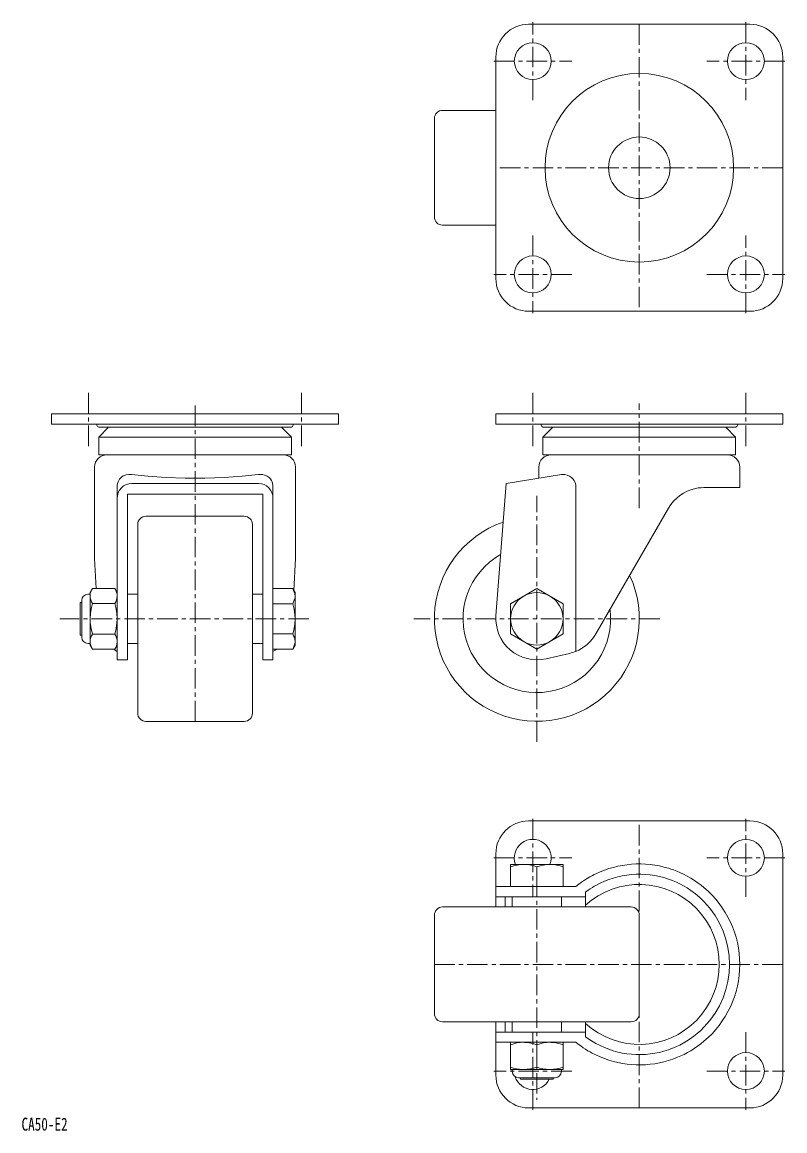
# Model space of a CAD drawing. Units: millimetres on the paper. Extents: x -600 to 3400, y -420 to 2338.
# Drawn here: x -594.3 to -408.3, y -419.6 to -149.2 of the extents above; entities that cross this region are included whole.
import ezdxf
from ezdxf.enums import TextEntityAlignment as Align

# ---------------------------------------------------------------- set-up
doc = ezdxf.new("R2010")
doc.units = ezdxf.units.MM
doc.linetypes.add('CHAIN1', pattern=[8, 5, -1, 1, -1])
doc.layers.add('0-0', color=7, linetype='Continuous', lineweight=18)
doc.styles.add('ＭＳ ゴシック', font='')
doc.styles.get('ＭＳ ゴシック').set_extended_font_data('MS Gothic')

msp = doc.modelspace()

# ---------------------------------------------------------------- linework, layer by layer
at = {"layer": '0-0'}
for p, q in [((-470.78, -149.748), (-416.78, -149.748)), ((-478.78, -211.748), (-478.78, -157.748)), ((-408.78, -211.748), (-408.78, -157.748)), ((-493.78, -196.748), (-493.78, -172.748)), ((-491.78, -170.748), (-478.78, -170.748)), ((-478.78, -198.748), (-491.78, -198.748)), ((-470.78, -219.748), (-416.78, -219.748)), ((-587.159, -247.248), (-587.159, -244.748)), ((-587.159, -244.748), (-517.159, -244.748)), ((-517.159, -244.748), (-517.159, -247.248)), ((-478.78, -247.248), (-478.78, -244.748)), ((-478.78, -244.748), (-408.78, -244.748)), ((-408.78, -244.748), (-408.78, -247.248)), ((-517.159, -247.248), (-587.159, -247.248)), ((-575.659, -250.448), (-573.259, -248.048)), ((-575.359, -248.048), (-528.959, -248.048)), ((-531.059, -248.048), (-528.659, -250.448)), ((-408.78, -247.248), (-478.78, -247.248)), ((-467.28, -250.448), (-464.88, -248.048)), ((-466.98, -248.048), (-420.58, -248.048)), ((-422.68, -248.048), (-420.28, -250.448)), ((-575.659, -250.448), (-528.659, -250.448)), ((-575.659, -254.748), (-575.659, -250.448)), ((-528.659, -250.448), (-528.659, -254.748)), ((-467.28, -250.448), (-420.28, -250.448)), ((-467.28, -254.748), (-467.28, -250.448)), ((-420.28, -250.448), (-420.28, -254.748)), ((-528.659, -254.748), (-575.659, -254.748)), ((-420.28, -254.748), (-467.28, -254.748)), ((-576.659, -280.069), (-576.659, -257.748)), ((-568.987, -259.626), (-568.328, -259.524)), ((-568.328, -259.524), (-567.659, -259.55)), ((-536.659, -259.55), (-536.368, -259.523)), ((-536.368, -259.523), (-535.731, -259.548)), ((-527.659, -257.748), (-527.659, -280.069)), ((-468.28, -260.448), (-468.28, -257.748)), ((-462.513, -259.523), (-462.754, -259.55)), ((-461.962, -259.547), (-462.513, -259.523)), ((-419.28, -257.748), (-419.28, -262.748)), ((-571.159, -262.527), (-571.135, -262.117)), ((-571.135, -262.117), (-571.066, -261.734)), ((-571.066, -261.734), (-570.948, -261.355)), ((-570.948, -261.355), (-570.794, -261.021)), ((-570.794, -261.021), (-570.558, -260.656)), ((-570.558, -260.656), (-570.291, -260.353)), ((-570.291, -260.353), (-569.989, -260.098)), ((-569.989, -260.098), (-569.664, -259.892)), ((-569.664, -259.892), (-568.987, -259.626)), ((-569.603, -262.354), (-568.998, -262.022)), ((-568.998, -262.022), (-568.342, -261.817)), ((-568.342, -261.817), (-567.659, -261.748)), ((-567.659, -259.55), (-563.673, -259.981)), ((-567.659, -261.748), (-536.659, -261.748)), ((-563.673, -259.981), (-559.248, -260.278)), ((-559.248, -260.278), (-554.552, -260.429)), ((-554.552, -260.429), (-549.765, -260.429)), ((-549.765, -260.429), (-545.069, -260.278)), ((-545.069, -260.278), (-540.644, -259.981)), ((-540.644, -259.981), (-536.659, -259.55)), ((-536.659, -261.748), (-535.976, -261.817)), ((-535.976, -261.817), (-535.319, -262.022)), ((-535.731, -259.548), (-535.134, -259.684)), ((-535.319, -262.022), (-534.714, -262.354)), ((-535.134, -259.684), (-534.579, -259.934)), ((-534.579, -259.934), (-534.089, -260.294)), ((-534.089, -260.294), (-533.781, -260.628)), ((-533.781, -260.628), (-533.524, -261.021)), ((-533.524, -261.021), (-533.368, -261.359)), ((-533.368, -261.359), (-533.255, -261.722)), ((-533.255, -261.722), (-533.182, -262.124)), ((-533.182, -262.124), (-533.159, -262.527)), ((-476.28, -261.748), (-478.751, -293.984)), ((-462.754, -259.55), (-476.28, -261.748)), ((-461.398, -259.684), (-461.962, -259.547)), ((-460.852, -259.93), (-461.398, -259.684)), ((-460.325, -260.294), (-460.852, -259.93)), ((-459.986, -260.623), (-460.325, -260.294)), ((-459.686, -261.021), (-459.986, -260.623)), ((-459.504, -261.354), (-459.686, -261.021)), ((-459.365, -261.722), (-459.504, -261.354)), ((-459.278, -262.117), (-459.365, -261.722)), ((-459.248, -262.527), (-459.278, -262.117)), ((-571.159, -304.748), (-571.159, -262.527)), ((-571.091, -264.639), (-571.159, -265.339)), ((-570.892, -263.965), (-571.091, -264.639)), ((-570.569, -263.344), (-570.892, -263.965)), ((-570.134, -262.8), (-570.569, -263.344)), ((-570.134, -262.8), (-569.603, -262.354)), ((-568.659, -264.313), (-568.659, -304.748)), ((-535.659, -264.313), (-568.659, -264.313)), ((-535.659, -304.748), (-535.659, -264.313)), ((-534.714, -262.354), (-534.184, -262.8)), ((-534.184, -262.8), (-533.749, -263.344)), ((-533.749, -263.344), (-533.425, -263.965)), ((-533.425, -263.965), (-533.226, -264.639)), ((-533.226, -264.639), (-533.159, -265.339)), ((-533.159, -262.527), (-533.159, -304.748)), ((-459.248, -302.677), (-459.248, -262.527)), ((-433.861, -264.642), (-434.665, -265.288)), ((-433.01, -264.091), (-433.861, -264.642)), ((-432.132, -263.639), (-433.01, -264.091)), ((-431.217, -263.278), (-432.132, -263.639)), ((-430.299, -263.015), (-431.217, -263.278)), ((-429.393, -262.845), (-430.299, -263.015)), ((-428.691, -262.772), (-429.393, -262.845)), ((-428.007, -262.748), (-428.691, -262.772)), ((-419.28, -262.748), (-428.007, -262.748)), ((-436.082, -266.852), (-436.667, -267.748)), ((-435.409, -266.027), (-436.082, -266.852)), ((-434.665, -265.288), (-435.409, -266.027)), ((-540.159, -269.748), (-564.159, -269.748)), ((-436.667, -267.748), (-454.377, -298.422)), ((-566.159, -271.748), (-566.159, -317.748)), ((-538.159, -317.748), (-538.159, -271.748)), ((-576.298, -287.321), (-576.659, -280.069)), ((-527.659, -280.069), (-528.072, -287.831)), ((-577.779, -288.748), (-578.279, -288.748)), ((-577.204, -287.321), (-577.779, -288.316)), ((-577.779, -288.316), (-577.779, -301.181)), ((-577.779, -289.178), (-577.776, -289.046)), ((-577.738, -289.654), (-577.779, -289.178)), ((-577.776, -289.046), (-577.722, -288.613)), ((-577.722, -288.613), (-577.605, -288.182)), ((-577.605, -288.182), (-577.429, -287.749)), ((-577.429, -287.749), (-577.204, -287.321)), ((-571.733, -287.321), (-577.204, -287.321)), ((-571.733, -287.321), (-571.159, -288.316)), ((-571.498, -287.772), (-571.733, -287.321)), ((-571.316, -288.231), (-571.498, -287.772)), ((-571.199, -288.701), (-571.316, -288.231)), ((-571.159, -289.178), (-571.199, -288.701)), ((-571.162, -289.31), (-571.159, -289.178)), ((-568.659, -288.748), (-566.159, -288.748)), ((-538.159, -288.748), (-535.659, -288.748)), ((-528.34, -287.367), (-533.159, -287.367)), ((-528.34, -287.367), (-527.769, -288.356)), ((-528.106, -287.815), (-528.34, -287.367)), ((-527.925, -288.271), (-528.106, -287.815)), ((-527.809, -288.739), (-527.925, -288.271)), ((-527.769, -289.212), (-527.809, -288.739)), ((-527.772, -289.344), (-527.769, -289.212)), ((-527.769, -288.356), (-527.769, -301.141)), ((-468.78, -287.367), (-475.173, -291.058)), ((-462.388, -291.058), (-468.78, -287.367)), ((-580.159, -290.75), (-580.159, -298.746)), ((-579.779, -290.75), (-580.159, -290.75)), ((-579.779, -299.248), (-579.779, -290.248)), ((-577.621, -290.125), (-577.738, -289.654)), ((-577.693, -293.361), (-577.448, -291.973)), ((-577.439, -290.584), (-577.621, -290.125)), ((-577.448, -291.973), (-577.204, -291.035)), ((-577.204, -291.035), (-577.439, -290.584)), ((-577.204, -291.035), (-571.733, -291.035)), ((-571.733, -291.035), (-571.509, -290.606)), ((-571.49, -291.973), (-571.733, -291.035)), ((-571.509, -290.606), (-571.333, -290.173)), ((-571.246, -293.343), (-571.49, -291.973)), ((-571.333, -290.173), (-571.215, -289.742)), ((-571.215, -289.742), (-571.162, -289.31)), ((-533.159, -291.058), (-528.34, -291.058)), ((-528.34, -291.058), (-528.116, -290.632)), ((-528.013, -292.383), (-528.34, -291.058)), ((-528.116, -290.632), (-527.942, -290.202)), ((-527.942, -290.202), (-527.825, -289.773)), ((-527.825, -289.773), (-527.772, -289.344)), ((-475.173, -291.058), (-475.173, -298.439)), ((-462.388, -298.439), (-462.388, -291.058)), ((-577.779, -294.748), (-577.693, -293.361)), ((-571.159, -294.748), (-571.246, -293.343)), ((-527.814, -293.744), (-528.013, -292.383)), ((-527.769, -294.748), (-527.814, -293.744)), ((-577.733, -295.759), (-577.779, -294.748)), ((-577.533, -297.129), (-577.733, -295.759)), ((-577.204, -298.462), (-577.533, -297.129)), ((-571.733, -298.462), (-571.402, -297.117)), ((-571.402, -297.117), (-571.204, -295.759)), ((-571.204, -295.759), (-571.159, -294.748)), ((-528.098, -297.506), (-527.854, -296.127)), ((-527.854, -296.127), (-527.769, -294.748)), ((-580.159, -298.746), (-579.779, -298.746)), ((-577.776, -300.187), (-577.722, -299.755)), ((-577.722, -299.755), (-577.605, -299.323)), ((-577.605, -299.323), (-577.429, -298.891)), ((-577.429, -298.891), (-577.204, -298.462)), ((-577.204, -298.462), (-571.733, -298.462)), ((-571.733, -298.462), (-571.498, -298.913)), ((-571.498, -298.913), (-571.316, -299.372)), ((-571.316, -299.372), (-571.199, -299.842)), ((-571.199, -299.842), (-571.159, -300.319)), ((-533.159, -298.439), (-528.34, -298.439)), ((-528.34, -298.439), (-528.098, -297.506)), ((-528.34, -298.439), (-528.106, -298.887)), ((-528.106, -298.887), (-527.925, -299.343)), ((-527.925, -299.343), (-527.809, -299.811)), ((-527.809, -299.811), (-527.769, -300.284)), ((-475.173, -298.439), (-468.78, -302.13)), ((-468.78, -302.13), (-462.388, -298.439)), ((-455.189, -299.62), (-455.817, -300.341)), ((-454.765, -299.041), (-455.189, -299.62)), ((-454.377, -298.422), (-454.765, -299.041)), ((-577.779, -300.748), (-578.279, -300.748)), ((-577.779, -300.319), (-577.776, -300.187)), ((-577.738, -300.796), (-577.779, -300.319)), ((-577.779, -301.181), (-577.204, -302.176)), ((-577.621, -301.266), (-577.738, -300.796)), ((-577.439, -301.725), (-577.621, -301.266)), ((-577.204, -302.176), (-577.439, -301.725)), ((-571.733, -302.176), (-577.204, -302.176)), ((-571.591, -302.433), (-571.959, -302.18)), ((-571.733, -302.176), (-571.159, -301.181)), ((-571.509, -301.748), (-571.733, -302.176)), ((-571.159, -302.677), (-571.591, -302.433)), ((-571.333, -301.315), (-571.509, -301.748)), ((-571.215, -300.883), (-571.333, -301.315)), ((-571.162, -300.451), (-571.215, -300.883)), ((-571.159, -300.319), (-571.162, -300.451)), ((-566.159, -300.748), (-568.659, -300.748)), ((-535.659, -300.748), (-538.159, -300.748)), ((-528.34, -302.13), (-533.159, -302.13)), ((-533.159, -302.677), (-532.627, -302.37)), ((-532.627, -302.37), (-532.303, -302.137)), ((-527.769, -301.141), (-528.34, -302.13)), ((-528.116, -301.704), (-528.34, -302.13)), ((-527.942, -301.274), (-528.116, -301.704)), ((-527.825, -300.845), (-527.942, -301.274)), ((-527.772, -300.416), (-527.825, -300.845)), ((-527.769, -300.284), (-527.772, -300.416)), ((-458.571, -302.37), (-459.248, -302.677)), ((-457.892, -301.997), (-458.571, -302.37)), ((-457.182, -301.529), (-457.892, -301.997)), ((-456.495, -300.986), (-457.182, -301.529)), ((-455.817, -300.341), (-456.495, -300.986)), ((-568.659, -304.748), (-571.159, -304.748)), ((-533.159, -304.748), (-535.659, -304.748)), ((-466.531, -304.492), (-460.787, -303.166)), ((-564.159, -319.748), (-540.159, -319.748)), ((-416.78, -344.023), (-470.78, -344.023)), ((-478.78, -365.023), (-478.78, -352.023)), ((-408.78, -406.023), (-408.78, -352.023)), ((-475.173, -354.633), (-462.388, -354.633)), ((-475.173, -360.023), (-475.173, -354.633)), ((-474.396, -354.97), (-475.173, -355.204)), ((-473.607, -354.789), (-474.396, -354.97)), ((-472.797, -354.673), (-473.607, -354.789)), ((-471.976, -354.633), (-472.797, -354.673)), ((-471.749, -354.636), (-471.976, -354.633)), ((-471.005, -354.689), (-471.749, -354.636)), ((-470.262, -354.805), (-471.005, -354.689)), ((-469.518, -354.98), (-470.262, -354.805)), ((-468.78, -355.204), (-469.518, -354.98)), ((-468.004, -354.97), (-468.78, -355.204)), ((-468.78, -355.204), (-468.78, -360.023)), ((-467.214, -354.789), (-468.004, -354.97)), ((-466.404, -354.673), (-467.214, -354.789)), ((-465.584, -354.633), (-466.404, -354.673)), ((-465.357, -354.636), (-465.584, -354.633)), ((-464.613, -354.689), (-465.357, -354.636)), ((-463.87, -354.805), (-464.613, -354.689)), ((-463.125, -354.98), (-463.87, -354.805)), ((-462.388, -355.204), (-463.125, -354.98)), ((-462.388, -354.633), (-462.388, -360.023)), ((-436.082, -355.763), (-436.667, -355.578)), ((-435.409, -355.997), (-436.082, -355.763)), ((-434.665, -356.281), (-435.409, -355.997)), ((-433.861, -356.621), (-434.665, -356.281)), ((-433.01, -357.017), (-433.861, -356.621)), ((-458.571, -359.491), (-459.248, -360.023)), ((-457.892, -358.995), (-458.571, -359.491)), ((-457.182, -358.513), (-457.892, -358.995)), ((-456.495, -358.08), (-457.182, -358.513)), ((-455.817, -357.683), (-456.495, -358.08)), ((-455.189, -357.341), (-455.817, -357.683)), ((-454.765, -357.123), (-455.189, -357.341)), ((-454.377, -356.933), (-454.765, -357.123)), ((-436.667, -358.204), (-436.188, -358.374)), ((-436.188, -358.374), (-435.493, -358.643)), ((-435.493, -358.643), (-434.715, -358.977)), ((-434.715, -358.977), (-433.878, -359.377)), ((-433.878, -359.377), (-432.999, -359.846)), ((-432.132, -357.468), (-433.01, -357.017)), ((-431.217, -357.989), (-432.132, -357.468)), ((-430.299, -358.566), (-431.217, -357.989)), ((-429.393, -359.191), (-430.299, -358.566)), ((-428.691, -359.72), (-429.393, -359.191)), ((-459.248, -360.023), (-478.78, -360.023)), ((-456.918, -361.376), (-456.279, -360.918)), ((-456.918, -365.023), (-456.918, -361.376)), ((-456.279, -360.918), (-455.743, -360.559)), ((-455.743, -360.559), (-455.241, -360.244)), ((-455.241, -360.244), (-454.786, -359.974)), ((-454.786, -359.974), (-454.377, -359.743)), ((-432.999, -359.846), (-432.093, -360.384)), ((-432.093, -360.384), (-431.183, -360.986)), ((-431.183, -360.986), (-430.085, -361.807)), ((-430.085, -361.807), (-429.018, -362.712)), ((-428.007, -360.276), (-428.691, -359.72)), ((-478.78, -362.523), (-456.918, -362.523)), ((-476.477, -365.023), (-476.477, -362.523)), ((-474.78, -362.523), (-474.78, -365.023)), ((-462.78, -362.523), (-462.78, -365.023)), ((-429.018, -362.712), (-428.007, -363.686)), ((-493.78, -367.023), (-493.78, -391.023)), ((-445.78, -365.023), (-491.78, -365.023)), ((-443.78, -391.023), (-443.78, -367.023)), ((-491.78, -393.023), (-445.78, -393.023)), ((-478.78, -406.023), (-478.78, -393.023)), ((-476.477, -393.023), (-476.477, -395.523)), ((-474.78, -395.523), (-474.78, -393.023)), ((-462.78, -395.523), (-462.78, -393.023)), ((-456.918, -393.023), (-456.918, -396.669)), ((-428.806, -395.14), (-428.007, -394.359)), ((-478.78, -395.523), (-456.918, -395.523)), ((-456.918, -396.669), (-456.302, -397.111)), ((-456.302, -397.111), (-455.707, -397.509)), ((-432.248, -397.758), (-431.371, -397.188)), ((-431.371, -397.188), (-430.496, -396.559)), ((-430.496, -396.559), (-429.641, -395.877)), ((-429.641, -395.877), (-428.806, -395.14)), ((-459.248, -398.023), (-478.78, -398.023)), ((-475.213, -398.023), (-475.213, -404.643)), ((-474.431, -398.362), (-475.213, -398.597)), ((-473.637, -398.18), (-474.431, -398.362)), ((-472.822, -398.063), (-473.637, -398.18)), ((-471.996, -398.023), (-472.822, -398.063)), ((-471.768, -398.026), (-471.996, -398.023)), ((-471.019, -398.079), (-471.768, -398.026)), ((-470.272, -398.196), (-471.019, -398.079)), ((-469.522, -398.372), (-470.272, -398.196)), ((-469.522, -398.372), (-468.78, -398.597)), ((-467.999, -398.362), (-468.78, -398.597)), ((-468.78, -398.597), (-468.78, -404.068)), ((-467.204, -398.18), (-467.999, -398.362)), ((-466.484, -398.073), (-467.204, -398.18)), ((-466.39, -398.063), (-466.484, -398.073)), ((-465.564, -398.023), (-466.39, -398.063)), ((-465.335, -398.026), (-465.564, -398.023)), ((-464.586, -398.079), (-465.335, -398.026)), ((-463.839, -398.196), (-464.586, -398.079)), ((-463.09, -398.372), (-463.839, -398.196)), ((-462.348, -398.597), (-463.09, -398.372)), ((-462.348, -404.643), (-462.348, -398.023)), ((-458.701, -398.455), (-459.248, -398.023)), ((-458.085, -398.913), (-458.701, -398.455)), ((-457.476, -399.337), (-458.085, -398.913)), ((-456.895, -399.717), (-457.476, -399.337)), ((-456.332, -400.063), (-456.895, -399.717)), ((-455.779, -400.383), (-456.332, -400.063)), ((-455.707, -397.509), (-455.005, -397.943)), ((-455.005, -397.943), (-454.377, -398.302)), ((-436.667, -399.841), (-436.09, -399.635)), ((-436.09, -399.635), (-435.429, -399.376)), ((-435.429, -399.376), (-434.7, -399.062)), ((-434.7, -399.062), (-433.918, -398.688)), ((-433.918, -398.688), (-433.093, -398.252)), ((-433.093, -398.252), (-432.248, -397.758)), ((-431.235, -400.067), (-432.051, -400.533)), ((-430.398, -399.545), (-431.235, -400.067)), ((-429.569, -398.98), (-430.398, -399.545)), ((-428.777, -398.392), (-429.569, -398.98)), ((-428.007, -397.769), (-428.777, -398.392)), ((-455.26, -400.667), (-455.779, -400.383)), ((-454.796, -400.906), (-455.26, -400.667)), ((-454.377, -401.113), (-454.796, -400.906)), ((-436.186, -402.316), (-436.667, -402.467)), ((-435.643, -402.132), (-436.186, -402.316)), ((-435.067, -401.921), (-435.643, -402.132)), ((-434.448, -401.676), (-435.067, -401.921)), ((-433.671, -401.34), (-434.448, -401.676)), ((-432.857, -400.953), (-433.671, -401.34)), ((-432.051, -400.533), (-432.857, -400.953)), ((-474.47, -404.293), (-475.213, -404.068)), ((-475.213, -404.643), (-462.348, -404.643)), ((-474.78, -404.643), (-474.78, -405.143)), ((-473.721, -404.469), (-474.47, -404.293)), ((-472.974, -404.586), (-473.721, -404.469)), ((-472.225, -404.639), (-472.974, -404.586)), ((-471.996, -404.643), (-472.225, -404.639)), ((-471.171, -404.602), (-471.996, -404.643)), ((-470.356, -404.485), (-471.171, -404.602)), ((-469.561, -404.303), (-470.356, -404.485)), ((-468.78, -404.068), (-469.561, -404.303)), ((-468.78, -404.068), (-468.038, -404.293)), ((-468.038, -404.293), (-467.289, -404.469)), ((-467.289, -404.469), (-466.541, -404.586)), ((-466.541, -404.586), (-465.793, -404.639)), ((-465.793, -404.639), (-465.564, -404.643)), ((-465.564, -404.643), (-464.738, -404.602)), ((-464.738, -404.602), (-463.923, -404.485)), ((-463.923, -404.485), (-463.129, -404.303)), ((-463.129, -404.303), (-462.348, -404.068)), ((-462.78, -404.643), (-462.78, -405.143)), ((-473.28, -406.643), (-464.28, -406.643)), ((-472.778, -407.023), (-472.778, -406.643)), ((-464.782, -407.023), (-472.778, -407.023)), ((-464.782, -406.643), (-464.782, -407.023)), ((-416.78, -414.023), (-470.78, -414.023))]:
    msp.add_line(p, q, dxfattribs=at)
at = {"layer": '0-0', "color": 4, "linetype": 'CHAIN1'}
for p, q in [((-469.78, -168.248), (-469.78, -149.248)), ((-443.78, -149.748), (-443.78, -219.748)), ((-417.78, -149.248), (-417.78, -168.248)), ((-479.28, -158.748), (-460.28, -158.748)), ((-408.28, -158.748), (-427.28, -158.748)), ((-408.78, -184.748), (-478.78, -184.748)), ((-469.78, -201.248), (-469.78, -220.248)), ((-417.78, -220.248), (-417.78, -201.248)), ((-460.28, -210.748), (-479.28, -210.748)), ((-427.28, -210.748), (-408.28, -210.748)), ((-578.159, -239.644), (-578.159, -252.898)), ((-526.159, -239.644), (-526.159, -252.898)), ((-469.78, -239.644), (-469.78, -252.898)), ((-417.78, -239.644), (-417.78, -252.898)), ((-552.159, -319.748), (-552.159, -242.248)), ((-443.78, -267.748), (-443.78, -242.248)), ((-468.78, -324.748), (-468.78, -264.748)), ((-524.397, -294.748), (-585.159, -294.748)), ((-438.78, -294.748), (-498.78, -294.748)), ((-469.78, -343.523), (-469.78, -362.523)), ((-443.78, -414.023), (-443.78, -344.023)), ((-417.78, -362.523), (-417.78, -343.523)), ((-479.28, -353.023), (-460.28, -353.023)), ((-408.28, -353.023), (-427.28, -353.023)), ((-468.78, -357.523), (-468.78, -412.023)), ((-493.78, -379.023), (-408.78, -379.023)), ((-469.78, -414.523), (-469.78, -395.523)), ((-417.78, -395.523), (-417.78, -414.523)), ((-460.28, -405.023), (-479.28, -405.023)), ((-427.28, -405.023), (-408.28, -405.023))]:
    msp.add_line(p, q, dxfattribs=at)
at = {"layer": '0-0'}
for centre, radius in [((-469.78, -158.748), 4.5), ((-417.78, -158.748), 4.5), ((-443.78, -184.748), 23), ((-443.78, -184.748), 7.5), ((-469.78, -210.748), 4.5), ((-417.78, -210.748), 4.5), ((-417.78, -353.023), 4.5), ((-417.78, -405.023), 4.5)]:
    msp.add_circle(centre, radius, dxfattribs=at)
for centre, radius, start, end in [((-470.78, -157.748), 8, 90, 180), ((-416.78, -157.748), 8, 0, 90), ((-491.78, -172.748), 2, 90, 180), ((-491.78, -196.748), 2, 180, 270), ((-470.78, -211.748), 8, 180, 270), ((-416.78, -211.748), 8, 270, 0), ((-575.359, -247.248), 0.8, 180, 270), ((-528.959, -247.248), 0.8, 270, 0), ((-466.98, -247.248), 0.8, 180, 270), ((-420.58, -247.248), 0.8, 270, 0), ((-573.659, -257.748), 3, 90, 180), ((-530.659, -257.748), 3, 0, 90), ((-465.28, -257.748), 3, 90, 180), ((-422.28, -257.748), 3, 0, 90), ((-564.159, -271.748), 2, 90, 180), ((-540.159, -271.748), 2, 360, 90), ((-468.78, -294.748), 25, 109.19523, 25.07976), ((-468.78, -294.748), 18, 119.36604, 7.34008), ((-578.279, -290.248), 1.5, 90, 180), ((-468.78, -294.748), 6.393, 120, 180), ((-468.78, -294.748), 6.393, 60, 120), ((-468.78, -294.748), 6.393, 360, 60), ((-468.78, -294.748), 10, 175.61706, 283), ((-468.78, -294.748), 6.393, 180, 240), ((-468.78, -294.748), 6.393, 300, 0), ((-578.279, -299.248), 1.5, 180, 270), ((-468.78, -294.748), 6.393, 240, 300), ((-463.037, -293.422), 10, 283, 292.26536), ((-564.159, -317.748), 2, 180, 270), ((-540.159, -317.748), 2, 270, 360), ((-470.78, -352.023), 8, 90, 180), ((-416.78, -352.023), 8, 0, 90), ((-469.78, -353.023), 4.5, 339.03622, 200.96378), ((-443.78, -379.023), 24.5, 73.12189, 115.62677), ((-443.78, -379.023), 19.5, 227.64217, 132.35783), ((-443.78, -379.023), 22, 71.1356, 118.79358), ((-443.78, -379.023), 24.5, 310.07699, 49.92301), ((-443.78, -379.023), 22, 315.80549, 44.19451), ((-491.78, -367.023), 2, 90, 180), ((-445.78, -367.023), 2, 360, 90), ((-491.78, -391.023), 2, 180, 270), ((-445.78, -391.023), 2, 270, 360), ((-443.78, -379.023), 22, 241.20642, 288.8644), ((-443.78, -379.023), 24.5, 244.37323, 286.87811), ((-473.28, -405.143), 1.5, 180, 270), ((-464.28, -405.143), 1.5, 270, 0), ((-470.78, -406.023), 8, 180, 270), ((-469.78, -405.023), 4.5, 198.18075, 333.6122), ((-416.78, -406.023), 8, 270, 0)]:
    msp.add_arc(centre, radius, start, end, dxfattribs=at)

# ---------------------------------------------------------------- texts
at = {"layer": '0-0', "style": 'ＭＳ ゴシック', "width": 0.75}
msp.add_text('CA50-E2', height=3.152, dxfattribs=at).set_placement((-594.5, -420.5), align=Align.BOTTOM_LEFT)

doc.saveas('drawing.dxf')
